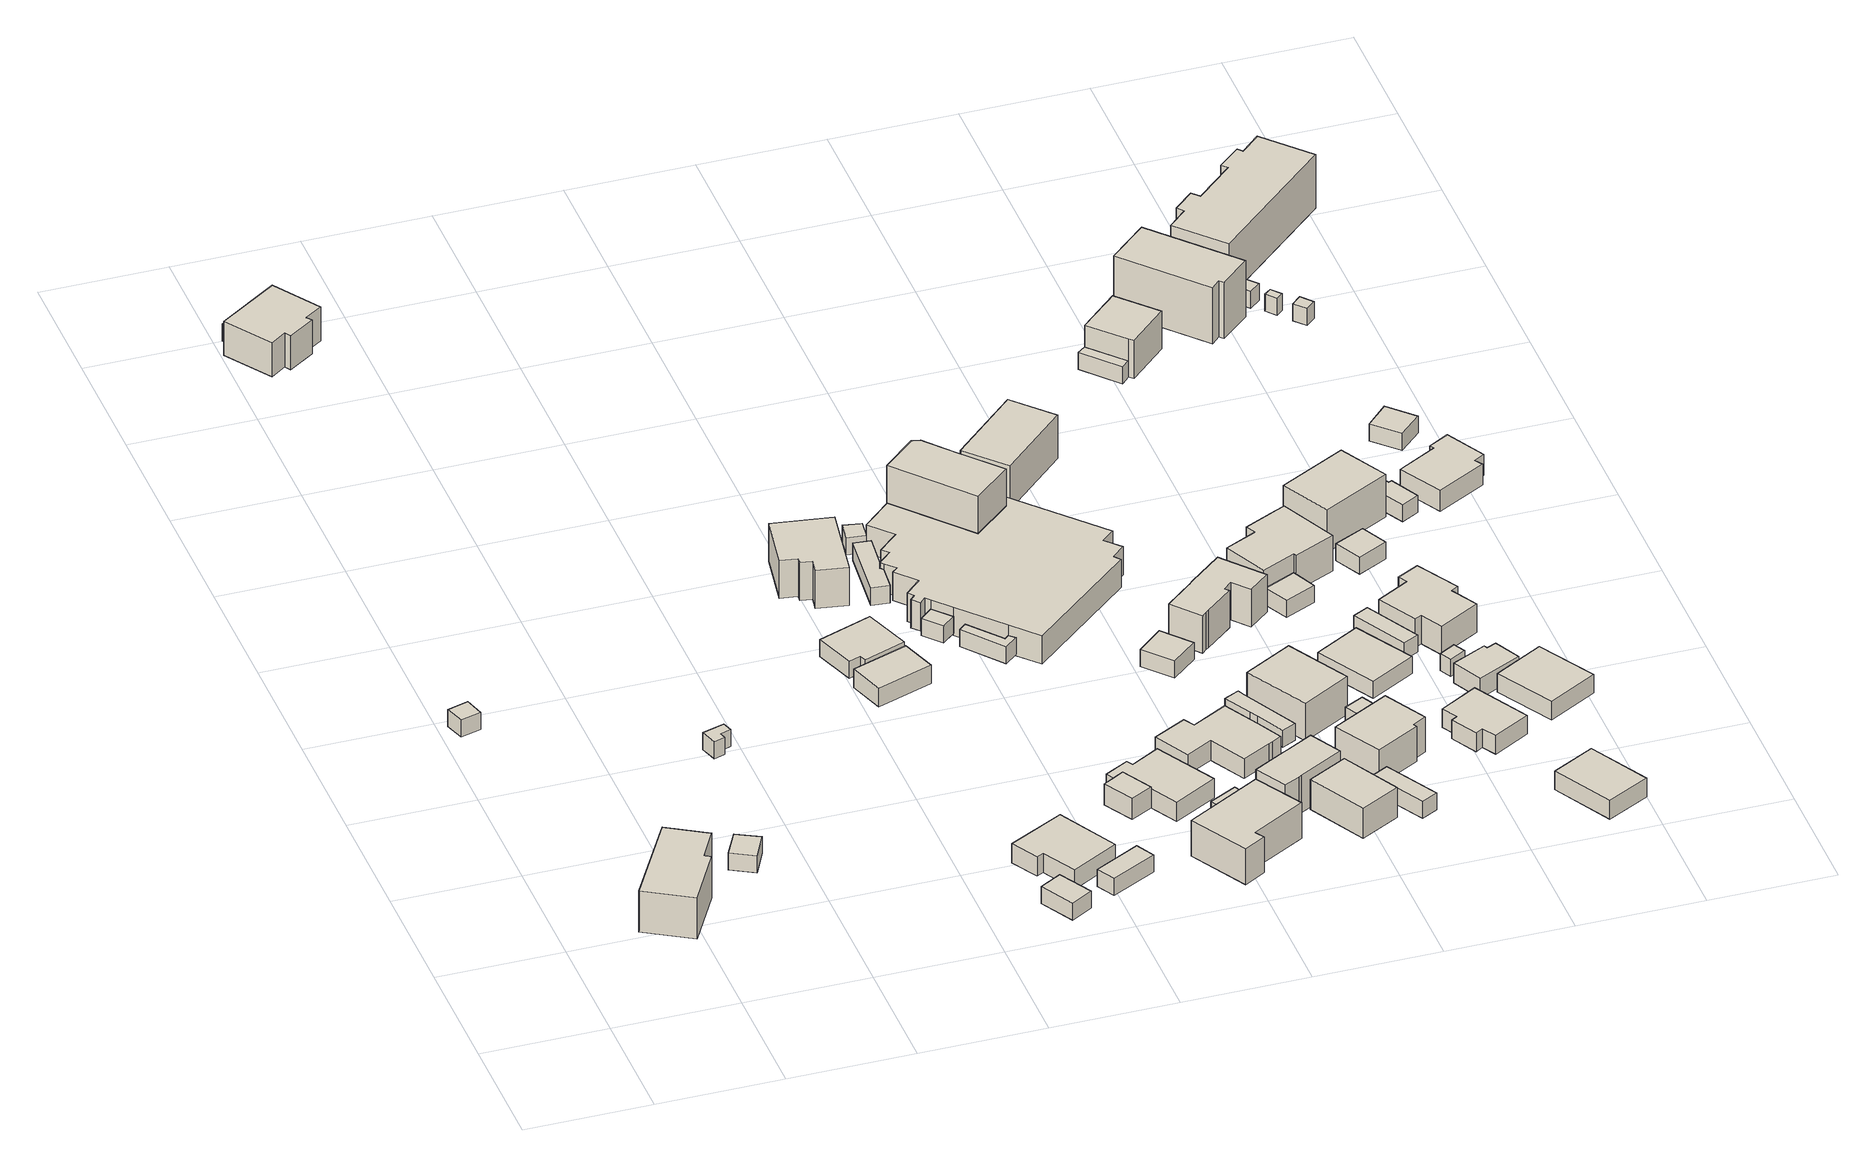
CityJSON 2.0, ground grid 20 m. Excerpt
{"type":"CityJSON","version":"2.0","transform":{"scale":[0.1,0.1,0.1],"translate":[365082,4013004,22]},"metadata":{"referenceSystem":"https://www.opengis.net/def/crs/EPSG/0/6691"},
"CityObjects":{
"building1":{"type":"Building","attributes":{"枝番":1,"利根川水系渡良瀬川洪水浸水想定区域（想定最大規模）.規模":"L2","利根川水系渡良瀬川洪水浸水想定区域（想定最大規模）.浸水ランク":"2","利根川水系渡良瀬川洪水浸水想定区域（想定最大規模）.浸水深":0.6,"利根川水系渡良瀬川洪水浸水想定区域（想定最大規模）.継続時間":3.7,"usage":"411","measuredHeight":7.7,"BuildingDetails.prefecture":"10","BuildingDetails.city":"10207","BuildingDetails.surveyYear":2016},"geometry":[{"type":"Solid","lod":"1","boundaries":[[[[0,1,2,3,4,5]],[[4,6,7,5]],[[3,8,6,4]],[[2,9,8,3]],[[1,10,9,2]],[[0,11,10,1]],[[5,7,11,0]],[[6,8,9,10,11,7]]]]}]},
"building2":{"type":"Building","attributes":{"枝番":1,"利根川水系渡良瀬川洪水浸水想定区域（想定最大規模）.規模":"L2","利根川水系渡良瀬川洪水浸水想定区域（想定最大規模）.浸水ランク":"2","利根川水系渡良瀬川洪水浸水想定区域（想定最大規模）.浸水深":1.8,"利根川水系渡良瀬川洪水浸水想定区域（想定最大規模）.継続時間":9.6,"利根川水系利根川洪水浸水想定区域（想定最大規模）.規模":"L2","利根川水系利根川洪水浸水想定区域（想定最大規模）.浸水ランク":"2","利根川水系利根川洪水浸水想定区域（想定最大規模）.浸水深":0.618,"BuildingDetails.prefecture":"10","BuildingDetails.city":"10207"},"geometry":[{"type":"Solid","lod":"1","boundaries":[[[[12,13,14,15]],[[14,16,17,15]],[[13,18,16,14]],[[12,19,18,13]],[[15,17,19,12]],[[16,18,19,17]]]]}]},
"building3":{"type":"Building","attributes":{"枝番":1,"利根川水系渡良瀬川洪水浸水想定区域（想定最大規模）.規模":"L2","利根川水系渡良瀬川洪水浸水想定区域（想定最大規模）.浸水ランク":"2","利根川水系渡良瀬川洪水浸水想定区域（想定最大規模）.浸水深":0.79,"利根川水系渡良瀬川洪水浸水想定区域（想定最大規模）.継続時間":3.7,"BuildingDetails.prefecture":"10","BuildingDetails.city":"10207"},"geometry":[{"type":"Solid","lod":"1","boundaries":[[[[20,21,22,23]],[[22,24,25,23]],[[21,26,24,22]],[[20,27,26,21]],[[23,25,27,20]],[[24,26,27,25]]]]}]},
"building4":{"type":"Building","attributes":{"枝番":1,"利根川水系渡良瀬川洪水浸水想定区域（想定最大規模）.規模":"L2","利根川水系渡良瀬川洪水浸水想定区域（想定最大規模）.浸水ランク":"2","利根川水系渡良瀬川洪水浸水想定区域（想定最大規模）.浸水深":0.7,"利根川水系渡良瀬川洪水浸水想定区域（想定最大規模）.継続時間":3.7,"BuildingDetails.prefecture":"10","BuildingDetails.city":"10207"},"geometry":[{"type":"Solid","lod":"1","boundaries":[[[[28,29,30,31,32,33]],[[32,34,35,33]],[[31,36,34,32]],[[30,37,36,31]],[[29,38,37,30]],[[28,39,38,29]],[[33,35,39,28]],[[34,36,37,38,39,35]]]]}]},
"building5":{"type":"Building","attributes":{"枝番":1,"利根川水系渡良瀬川洪水浸水想定区域（計画規模）.規模":"L1","利根川水系渡良瀬川洪水浸水想定区域（計画規模）.浸水ランク":"2","利根川水系渡良瀬川洪水浸水想定区域（計画規模）.浸水深":0.66,"利根川水系渡良瀬川洪水浸水想定区域（計画規模）.継続時間":3.1,"利根川水系渡良瀬川洪水浸水想定区域（想定最大規模）.規模":"L2","利根川水系渡良瀬川洪水浸水想定区域（想定最大規模）.浸水ランク":"2","利根川水系渡良瀬川洪水浸水想定区域（想定最大規模）.浸水深":1.6,"利根川水系渡良瀬川洪水浸水想定区域（想定最大規模）.継続時間":17.9,"利根川水系矢場川洪水浸水想定区域（想定最大規模）.規模":"L2","利根川水系矢場川洪水浸水想定区域（想定最大規模）.継続時間":7.8,"利根川水系多々良川洪水浸水想定区域（想定最大規模）.規模":"L2","利根川水系多々良川洪水浸水想定区域（想定最大規模）.浸水ランク":"1","利根川水系多々良川洪水浸水想定区域（想定最大規模）.浸水深":0.24,"利根川水系利根川洪水浸水想定区域（想定最大規模）.規模":"L2","利根川水系利根川洪水浸水想定区域（想定最大規模）.浸水ランク":"1","利根川水系利根川洪水浸水想定区域（想定最大規模）.浸水深":0.417,"measuredHeight":3.4,"BuildingDetails.prefecture":"10","BuildingDetails.city":"10207"},"geometry":[{"type":"Solid","lod":"1","boundaries":[[[[40,41,42,43]],[[42,44,45,43]],[[41,46,44,42]],[[40,47,46,41]],[[43,45,47,40]],[[44,46,47,45]]]]}]},
"building6":{"type":"Building","attributes":{"枝番":1,"利根川水系渡良瀬川洪水浸水想定区域（計画規模）.規模":"L1","利根川水系渡良瀬川洪水浸水想定区域（計画規模）.浸水ランク":"1","利根川水系渡良瀬川洪水浸水想定区域（計画規模）.浸水深":0.06,"利根川水系渡良瀬川洪水浸水想定区域（計画規模）.継続時間":3.1,"利根川水系渡良瀬川洪水浸水想定区域（想定最大規模）.規模":"L2","利根川水系渡良瀬川洪水浸水想定区域（想定最大規模）.浸水ランク":"2","利根川水系渡良瀬川洪水浸水想定区域（想定最大規模）.浸水深":1.5,"利根川水系渡良瀬川洪水浸水想定区域（想定最大規模）.継続時間":17.9,"利根川水系矢場川洪水浸水想定区域（想定最大規模）.規模":"L2","利根川水系矢場川洪水浸水想定区域（想定最大規模）.継続時間":7.8,"利根川水系多々良川洪水浸水想定区域（想定最大規模）.規模":"L2","利根川水系利根川洪水浸水想定区域（想定最大規模）.規模":"L2","利根川水系利根川洪水浸水想定区域（想定最大規模）.浸水ランク":"1","利根川水系利根川洪水浸水想定区域（想定最大規模）.浸水深":0.317,"usage":"451","measuredHeight":7.2,"BuildingDetails.prefecture":"10","BuildingDetails.city":"10207","BuildingDetails.surveyYear":2016},"geometry":[{"type":"Solid","lod":"1","boundaries":[[[[48,49,50,51,52,53,54,55]],[[54,56,57,55]],[[53,58,56,54]],[[52,59,58,53]],[[51,60,59,52]],[[50,61,60,51]],[[49,62,61,50]],[[48,63,62,49]],[[55,57,63,48]],[[56,58,59,60,61,62,63,57]]]]}]},
"building7":{"type":"Building","attributes":{"枝番":1,"利根川水系渡良瀬川洪水浸水想定区域（想定最大規模）.規模":"L2","利根川水系渡良瀬川洪水浸水想定区域（想定最大規模）.浸水ランク":"2","利根川水系渡良瀬川洪水浸水想定区域（想定最大規模）.浸水深":0.58,"利根川水系渡良瀬川洪水浸水想定区域（想定最大規模）.継続時間":2.4,"usage":"411","BuildingDetails.prefecture":"10","BuildingDetails.city":"10207","BuildingDetails.surveyYear":2016},"geometry":[{"type":"Solid","lod":"1","boundaries":[[[[64,65,66,67]],[[66,68,69,67]],[[65,70,68,66]],[[64,71,70,65]],[[67,69,71,64]],[[68,70,71,69]]]]}]},
"building8":{"type":"Building","attributes":{"枝番":1,"利根川水系渡良瀬川洪水浸水想定区域（想定最大規模）.規模":"L2","利根川水系渡良瀬川洪水浸水想定区域（想定最大規模）.浸水ランク":"2","利根川水系渡良瀬川洪水浸水想定区域（想定最大規模）.浸水深":0.69,"利根川水系渡良瀬川洪水浸水想定区域（想定最大規模）.継続時間":2.4,"usage":"411","measuredHeight":3.5,"BuildingDetails.prefecture":"10","BuildingDetails.city":"10207","BuildingDetails.surveyYear":2016},"geometry":[{"type":"Solid","lod":"1","boundaries":[[[[72,73,74,75,76,77]],[[76,78,79,77]],[[75,80,78,76]],[[74,81,80,75]],[[73,82,81,74]],[[72,83,82,73]],[[77,79,83,72]],[[78,80,81,82,83,79]]]]}]},
"building9":{"type":"Building","attributes":{"枝番":1,"利根川水系渡良瀬川洪水浸水想定区域（想定最大規模）.規模":"L2","利根川水系渡良瀬川洪水浸水想定区域（想定最大規模）.浸水ランク":"2","利根川水系渡良瀬川洪水浸水想定区域（想定最大規模）.浸水深":0.58,"利根川水系渡良瀬川洪水浸水想定区域（想定最大規模）.継続時間":2.4,"usage":"411","BuildingDetails.prefecture":"10","BuildingDetails.city":"10207","BuildingDetails.surveyYear":2016},"geometry":[{"type":"Solid","lod":"1","boundaries":[[[[84,85,86,87]],[[86,88,89,87]],[[85,90,88,86]],[[84,91,90,85]],[[87,89,91,84]],[[88,90,91,89]]]]}]},
"building10":{"type":"Building","attributes":{"枝番":1,"利根川水系渡良瀬川洪水浸水想定区域（想定最大規模）.規模":"L2","利根川水系渡良瀬川洪水浸水想定区域（想定最大規模）.浸水ランク":"2","利根川水系渡良瀬川洪水浸水想定区域（想定最大規模）.浸水深":0.58,"利根川水系渡良瀬川洪水浸水想定区域（想定最大規模）.継続時間":0.7,"usage":"411","measuredHeight":3.5,"BuildingDetails.prefecture":"10","BuildingDetails.city":"10207","BuildingDetails.surveyYear":2016},"geometry":[{"type":"Solid","lod":"1","boundaries":[[[[92,93,94,95]],[[94,96,97,95]],[[93,98,96,94]],[[92,99,98,93]],[[95,97,99,92]],[[96,98,99,97]]]]}]},
"building11":{"type":"Building","attributes":{"枝番":1,"利根川水系渡良瀬川洪水浸水想定区域（想定最大規模）.規模":"L2","利根川水系渡良瀬川洪水浸水想定区域（想定最大規模）.浸水ランク":"1","利根川水系渡良瀬川洪水浸水想定区域（想定最大規模）.浸水深":0.09,"利根川水系渡良瀬川洪水浸水想定区域（想定最大規模）.継続時間":0.7,"usage":"411","measuredHeight":3.2,"BuildingDetails.prefecture":"10","BuildingDetails.city":"10207","BuildingDetails.surveyYear":2016},"geometry":[{"type":"Solid","lod":"1","boundaries":[[[[100,101,102,103,104,105]],[[104,106,107,105]],[[103,108,106,104]],[[102,109,108,103]],[[101,110,109,102]],[[100,111,110,101]],[[105,107,111,100]],[[106,108,109,110,111,107]]]]}]},
"building12":{"type":"Building","attributes":{"枝番":1,"利根川水系渡良瀬川洪水浸水想定区域（想定最大規模）.規模":"L2","usage":"411","measuredHeight":8.9,"BuildingDetails.prefecture":"10","BuildingDetails.city":"10207","BuildingDetails.surveyYear":2016},"geometry":[{"type":"Solid","lod":"1","boundaries":[[[[112,113,114,115,116,117,118,119]],[[118,120,121,119]],[[117,122,120,118]],[[116,123,122,117]],[[115,124,123,116]],[[114,125,124,115]],[[113,126,125,114]],[[112,127,126,113]],[[119,121,127,112]],[[120,122,123,124,125,126,127,121]]]]}]},
"building13":{"type":"Building","attributes":{"枝番":1,"利根川水系渡良瀬川洪水浸水想定区域（想定最大規模）.規模":"L2","利根川水系渡良瀬川洪水浸水想定区域（想定最大規模）.浸水ランク":"2","利根川水系渡良瀬川洪水浸水想定区域（想定最大規模）.浸水深":0.69,"利根川水系渡良瀬川洪水浸水想定区域（想定最大規模）.継続時間":3.4,"usage":"411","measuredHeight":4,"BuildingDetails.prefecture":"10","BuildingDetails.city":"10207","BuildingDetails.surveyYear":2016},"geometry":[{"type":"Solid","lod":"1","boundaries":[[[[128,129,130,131,132]],[[131,133,134,132]],[[130,135,133,131]],[[129,136,135,130]],[[128,137,136,129]],[[132,134,137,128]],[[133,135,136,137,134]]]]}]},
"building14":{"type":"Building","attributes":{"枝番":1,"利根川水系渡良瀬川洪水浸水想定区域（想定最大規模）.規模":"L2","usage":"411","measuredHeight":3.3,"BuildingDetails.prefecture":"10","BuildingDetails.city":"10207","BuildingDetails.surveyYear":2016},"geometry":[{"type":"Solid","lod":"1","boundaries":[[[[138,139,140,141,142,143,144]],[[143,145,146,144]],[[142,147,145,143]],[[141,148,147,142]],[[140,149,148,141]],[[139,150,149,140]],[[138,151,150,139]],[[144,146,151,138]],[[145,147,148,149,150,151,146]]]]}]},
"building15":{"type":"Building","attributes":{"枝番":1,"利根川水系渡良瀬川洪水浸水想定区域（想定最大規模）.規模":"L2","利根川水系渡良瀬川洪水浸水想定区域（想定最大規模）.浸水ランク":"1","利根川水系渡良瀬川洪水浸水想定区域（想定最大規模）.浸水深":0.49,"利根川水系渡良瀬川洪水浸水想定区域（想定最大規模）.継続時間":1.2,"measuredHeight":4.2,"BuildingDetails.prefecture":"10","BuildingDetails.city":"10207"},"geometry":[{"type":"Solid","lod":"1","boundaries":[[[[152,153,154,155]],[[154,156,157,155]],[[153,158,156,154]],[[152,159,158,153]],[[155,157,159,152]],[[156,158,159,157]]]]}]},
"building16":{"type":"Building","attributes":{"枝番":1,"利根川水系渡良瀬川洪水浸水想定区域（想定最大規模）.規模":"L2","measuredHeight":6.9,"BuildingDetails.prefecture":"10","BuildingDetails.city":"10207"},"geometry":[{"type":"Solid","lod":"1","boundaries":[[[[160,161,162,163]],[[162,164,165,163]],[[161,166,164,162]],[[160,167,166,161]],[[163,165,167,160]],[[164,166,167,165]]]]}]},
"building17":{"type":"Building","attributes":{"枝番":1,"利根川水系渡良瀬川洪水浸水想定区域（想定最大規模）.規模":"L2","利根川水系渡良瀬川洪水浸水想定区域（想定最大規模）.浸水ランク":"2","利根川水系渡良瀬川洪水浸水想定区域（想定最大規模）.浸水深":0.58,"利根川水系渡良瀬川洪水浸水想定区域（想定最大規模）.継続時間":3.4,"usage":"411","measuredHeight":3.8,"BuildingDetails.prefecture":"10","BuildingDetails.city":"10207","BuildingDetails.surveyYear":2016},"geometry":[{"type":"Solid","lod":"1","boundaries":[[[[130,129,168,169,170,171,172,173]],[[172,174,175,173]],[[171,176,174,172]],[[170,177,176,171]],[[169,178,177,170]],[[168,179,178,169]],[[129,180,179,168]],[[130,181,180,129]],[[173,175,181,130]],[[174,176,177,178,179,180,181,175]]]]}]},
"building18":{"type":"Building","attributes":{"枝番":1,"利根川水系渡良瀬川洪水浸水想定区域（想定最大規模）.規模":"L2","利根川水系渡良瀬川洪水浸水想定区域（想定最大規模）.浸水ランク":"2","利根川水系渡良瀬川洪水浸水想定区域（想定最大規模）.浸水深":0.69,"利根川水系渡良瀬川洪水浸水想定区域（想定最大規模）.継続時間":1.2,"usage":"413","measuredHeight":4.1,"BuildingDetails.prefecture":"10","BuildingDetails.city":"10207","BuildingDetails.surveyYear":2016},"geometry":[{"type":"Solid","lod":"1","boundaries":[[[[182,183,184,185,186,187]],[[186,188,189,187]],[[185,190,188,186]],[[184,191,190,185]],[[183,192,191,184]],[[182,193,192,183]],[[187,189,193,182]],[[188,190,191,192,193,189]]]]}]},
"building19":{"type":"Building","attributes":{"枝番":1,"利根川水系渡良瀬川洪水浸水想定区域（想定最大規模）.規模":"L2","利根川水系渡良瀬川洪水浸水想定区域（想定最大規模）.浸水ランク":"1","利根川水系渡良瀬川洪水浸水想定区域（想定最大規模）.浸水深":0.28,"usage":"411","measuredHeight":7.7,"BuildingDetails.prefecture":"10","BuildingDetails.city":"10207","BuildingDetails.surveyYear":2016},"geometry":[{"type":"Solid","lod":"1","boundaries":[[[[194,195,196,197,198,199]],[[198,200,201,199]],[[197,202,200,198]],[[196,203,202,197]],[[195,204,203,196]],[[194,205,204,195]],[[199,201,205,194]],[[200,202,203,204,205,201]]]]}]},
"building20":{"type":"Building","attributes":{"枝番":1,"利根川水系渡良瀬川洪水浸水想定区域（想定最大規模）.規模":"L2","利根川水系渡良瀬川洪水浸水想定区域（想定最大規模）.浸水ランク":"2","利根川水系渡良瀬川洪水浸水想定区域（想定最大規模）.浸水深":0.58,"利根川水系渡良瀬川洪水浸水想定区域（想定最大規模）.継続時間":1.2,"BuildingDetails.prefecture":"10","BuildingDetails.city":"10207"},"geometry":[{"type":"Solid","lod":"1","boundaries":[[[[206,207,208,209]],[[208,210,211,209]],[[207,212,210,208]],[[206,213,212,207]],[[209,211,213,206]],[[210,212,213,211]]]]}]},
"building21":{"type":"Building","attributes":{"枝番":1,"利根川水系渡良瀬川洪水浸水想定区域（想定最大規模）.規模":"L2","利根川水系渡良瀬川洪水浸水想定区域（想定最大規模）.浸水ランク":"2","利根川水系渡良瀬川洪水浸水想定区域（想定最大規模）.浸水深":0.58,"利根川水系渡良瀬川洪水浸水想定区域（想定最大規模）.継続時間":1.2,"usage":"413","measuredHeight":9,"BuildingDetails.prefecture":"10","BuildingDetails.city":"10207","BuildingDetails.surveyYear":2016},"geometry":[{"type":"Solid","lod":"1","boundaries":[[[[214,215,216,217,218,219,220,221,222,223,224,225,226,227,228,229,230,231,232,233,234,235,236,237,238,239,240,241,242,243,244]],[[243,245,246,244]],[[242,247,245,243]],[[241,248,247,242]],[[240,249,248,241]],[[239,250,249,240]],[[238,251,250,239]],[[237,252,251,238]],[[236,253,252,237]],[[235,254,253,236]],[[234,255,254,235]],[[233,256,255,234]],[[232,257,256,233]],[[231,258,257,232]],[[230,259,258,231]],[[229,260,259,230]],[[228,261,260,229]],[[227,262,261,228]],[[226,263,262,227]],[[225,264,263,226]],[[224,265,264,225]],[[223,266,265,224]],[[222,267,266,223]],[[221,268,267,222]],[[220,269,268,221]],[[219,270,269,220]],[[218,271,270,219]],[[217,272,271,218]],[[216,273,272,217]],[[215,274,273,216]],[[214,275,274,215]],[[244,246,275,214]],[[245,247,248,249,250,251,252,253,254,255,256,257,258,259,260,261,262,263,264,265,266,267,268,269,270,271,272,273,274,275,246]]]]}]},
"building22":{"type":"Building","attributes":{"枝番":1,"利根川水系渡良瀬川洪水浸水想定区域（想定最大規模）.規模":"L2","利根川水系渡良瀬川洪水浸水想定区域（想定最大規模）.浸水ランク":"2","利根川水系渡良瀬川洪水浸水想定区域（想定最大規模）.浸水深":0.58,"利根川水系渡良瀬川洪水浸水想定区域（想定最大規模）.継続時間":1.2,"usage":"411","measuredHeight":7.3,"BuildingDetails.prefecture":"10","BuildingDetails.city":"10207","BuildingDetails.surveyYear":2016},"geometry":[{"type":"Solid","lod":"1","boundaries":[[[[276,277,278,279,280,281,282,283,284,285,286,287]],[[286,288,289,287]],[[285,290,288,286]],[[284,291,290,285]],[[283,292,291,284]],[[282,293,292,283]],[[281,294,293,282]],[[280,295,294,281]],[[279,296,295,280]],[[278,297,296,279]],[[277,298,297,278]],[[276,299,298,277]],[[287,289,299,276]],[[288,290,291,292,293,294,295,296,297,298,299,289]]]]}]},
"building23":{"type":"Building","attributes":{"枝番":1,"measuredHeight":12,"BuildingDetails.prefecture":"10","BuildingDetails.city":"10207"},"geometry":[{"type":"Solid","lod":"1","boundaries":[[[[300,301,302,303,304,305,306]],[[305,307,308,306]],[[304,309,307,305]],[[303,310,309,304]],[[302,311,310,303]],[[301,312,311,302]],[[300,313,312,301]],[[306,308,313,300]],[[307,309,310,311,312,313,308]]]]}]},
"building24":{"type":"Building","attributes":{"枝番":1,"利根川水系渡良瀬川洪水浸水想定区域（想定最大規模）.規模":"L2","利根川水系渡良瀬川洪水浸水想定区域（想定最大規模）.浸水ランク":"2","利根川水系渡良瀬川洪水浸水想定区域（想定最大規模）.浸水深":0.58,"利根川水系渡良瀬川洪水浸水想定区域（想定最大規模）.継続時間":1.2,"usage":"411","measuredHeight":7.4,"BuildingDetails.prefecture":"10","BuildingDetails.city":"10207","BuildingDetails.surveyYear":2016},"geometry":[{"type":"Solid","lod":"1","boundaries":[[[[314,315,316,317,318,319,320,321]],[[320,322,323,321]],[[319,324,322,320]],[[318,325,324,319]],[[317,326,325,318]],[[316,327,326,317]],[[315,328,327,316]],[[314,329,328,315]],[[321,323,329,314]],[[322,324,325,326,327,328,329,323]]]]}]},
"building25":{"type":"Building","attributes":{"枝番":1,"利根川水系渡良瀬川洪水浸水想定区域（想定最大規模）.規模":"L2","利根川水系渡良瀬川洪水浸水想定区域（想定最大規模）.浸水ランク":"2","利根川水系渡良瀬川洪水浸水想定区域（想定最大規模）.浸水深":0.89,"利根川水系渡良瀬川洪水浸水想定区域（想定最大規模）.継続時間":1.2,"usage":"411","BuildingDetails.prefecture":"10","BuildingDetails.city":"10207","BuildingDetails.surveyYear":2016},"geometry":[{"type":"Solid","lod":"1","boundaries":[[[[330,331,332,333]],[[332,334,335,333]],[[331,336,334,332]],[[330,337,336,331]],[[333,335,337,330]],[[334,336,337,335]]]]}]},
"building26":{"type":"Building","attributes":{"枝番":1,"利根川水系渡良瀬川洪水浸水想定区域（想定最大規模）.規模":"L2","利根川水系渡良瀬川洪水浸水想定区域（想定最大規模）.浸水ランク":"1","利根川水系渡良瀬川洪水浸水想定区域（想定最大規模）.浸水深":0.39,"usage":"411","measuredHeight":7.9,"BuildingDetails.prefecture":"10","BuildingDetails.city":"10207","BuildingDetails.surveyYear":2016},"geometry":[{"type":"Solid","lod":"1","boundaries":[[[[338,339,340,341]],[[340,342,343,341]],[[339,344,342,340]],[[338,345,344,339]],[[341,343,345,338]],[[342,344,345,343]]]]}]},
"building27":{"type":"Building","attributes":{"枝番":1,"利根川水系渡良瀬川洪水浸水想定区域（想定最大規模）.規模":"L2","利根川水系渡良瀬川洪水浸水想定区域（想定最大規模）.浸水ランク":"1","利根川水系渡良瀬川洪水浸水想定区域（想定最大規模）.浸水深":0.49,"利根川水系渡良瀬川洪水浸水想定区域（想定最大規模）.継続時間":1.2,"usage":"411","BuildingDetails.prefecture":"10","BuildingDetails.city":"10207","BuildingDetails.surveyYear":2016},"geometry":[{"type":"Solid","lod":"1","boundaries":[[[[346,347,348,349]],[[348,350,351,349]],[[347,352,350,348]],[[346,353,352,347]],[[349,351,353,346]],[[350,352,353,351]]]]}]},
"building28":{"type":"Building","attributes":{"枝番":1,"利根川水系渡良瀬川洪水浸水想定区域（想定最大規模）.規模":"L2","利根川水系渡良瀬川洪水浸水想定区域（想定最大規模）.浸水ランク":"2","利根川水系渡良瀬川洪水浸水想定区域（想定最大規模）.浸水深":0.69,"利根川水系渡良瀬川洪水浸水想定区域（想定最大規模）.継続時間":1.2,"measuredHeight":3.4,"BuildingDetails.prefecture":"10","BuildingDetails.city":"10207"},"geometry":[{"type":"Solid","lod":"1","boundaries":[[[[354,355,356,357,358,359,360]],[[359,361,362,360]],[[358,363,361,359]],[[357,364,363,358]],[[356,365,364,357]],[[355,366,365,356]],[[354,367,366,355]],[[360,362,367,354]],[[361,363,364,365,366,367,362]]]]}]},
"building29":{"type":"Building","attributes":{"枝番":1,"利根川水系渡良瀬川洪水浸水想定区域（想定最大規模）.規模":"L2","利根川水系渡良瀬川洪水浸水想定区域（想定最大規模）.継続時間":3.7,"usage":"412","measuredHeight":8.4,"BuildingDetails.prefecture":"10","BuildingDetails.city":"10207","BuildingDetails.surveyYear":2016},"geometry":[{"type":"Solid","lod":"1","boundaries":[[[[368,369,370,371]],[[370,372,373,371]],[[369,374,372,370]],[[368,375,374,369]],[[371,373,375,368]],[[372,374,375,373]]]]}]},
"building30":{"type":"Building","attributes":{"枝番":1,"利根川水系渡良瀬川洪水浸水想定区域（想定最大規模）.規模":"L2","利根川水系渡良瀬川洪水浸水想定区域（想定最大規模）.浸水ランク":"1","利根川水系渡良瀬川洪水浸水想定区域（想定最大規模）.浸水深":0.28,"usage":"411","measuredHeight":3.2,"BuildingDetails.prefecture":"10","BuildingDetails.city":"10207","BuildingDetails.surveyYear":2016},"geometry":[{"type":"Solid","lod":"1","boundaries":[[[[376,377,378,379]],[[378,380,381,379]],[[377,382,380,378]],[[376,383,382,377]],[[379,381,383,376]],[[380,382,383,381]]]]}]},
"building31":{"type":"Building","attributes":{"枝番":1,"利根川水系渡良瀬川洪水浸水想定区域（想定最大規模）.規模":"L2","利根川水系渡良瀬川洪水浸水想定区域（想定最大規模）.浸水ランク":"2","利根川水系渡良瀬川洪水浸水想定区域（想定最大規模）.浸水深":0.68,"利根川水系渡良瀬川洪水浸水想定区域（想定最大規模）.継続時間":1.2,"usage":"411","measuredHeight":8,"BuildingDetails.prefecture":"10","BuildingDetails.city":"10207","BuildingDetails.surveyYear":2016},"geometry":[{"type":"Solid","lod":"1","boundaries":[[[[384,385,386,387]],[[386,388,389,387]],[[385,390,388,386]],[[384,391,390,385]],[[387,389,391,384]],[[388,390,391,389]]]]}]},
"building32":{"type":"Building","attributes":{"枝番":1,"利根川水系渡良瀬川洪水浸水想定区域（想定最大規模）.規模":"L2","利根川水系渡良瀬川洪水浸水想定区域（想定最大規模）.浸水ランク":"1","利根川水系渡良瀬川洪水浸水想定区域（想定最大規模）.浸水深":0.28,"利根川水系渡良瀬川洪水浸水想定区域（想定最大規模）.継続時間":1.2,"usage":"411","measuredHeight":6.9,"BuildingDetails.prefecture":"10","BuildingDetails.city":"10207","BuildingDetails.surveyYear":2016},"geometry":[{"type":"Solid","lod":"1","boundaries":[[[[392,393,394,395,396,397]],[[396,398,399,397]],[[395,400,398,396]],[[394,401,400,395]],[[393,402,401,394]],[[392,403,402,393]],[[397,399,403,392]],[[398,400,401,402,403,399]]]]}]},
"building33":{"type":"Building","attributes":{"枝番":1,"利根川水系渡良瀬川洪水浸水想定区域（想定最大規模）.規模":"L2","利根川水系渡良瀬川洪水浸水想定区域（想定最大規模）.浸水ランク":"2","利根川水系渡良瀬川洪水浸水想定区域（想定最大規模）.浸水深":0.78,"利根川水系渡良瀬川洪水浸水想定区域（想定最大規模）.継続時間":2.6,"usage":"411","measuredHeight":6.8,"BuildingDetails.prefecture":"10","BuildingDetails.city":"10207","BuildingDetails.surveyYear":2016},"geometry":[{"type":"Solid","lod":"1","boundaries":[[[[404,405,406,407,408,409,410,411,412,413,414,415]],[[414,416,417,415]],[[413,418,416,414]],[[412,419,418,413]],[[411,420,419,412]],[[410,421,420,411]],[[409,422,421,410]],[[408,423,422,409]],[[407,424,423,408]],[[406,425,424,407]],[[405,426,425,406]],[[404,427,426,405]],[[415,417,427,404]],[[416,418,419,420,421,422,423,424,425,426,427,417]]]]}]},
"building34":{"type":"Building","attributes":{"枝番":1,"利根川水系渡良瀬川洪水浸水想定区域（想定最大規模）.規模":"L2","利根川水系渡良瀬川洪水浸水想定区域（想定最大規模）.浸水ランク":"1","利根川水系渡良瀬川洪水浸水想定区域（想定最大規模）.浸水深":0.38,"利根川水系渡良瀬川洪水浸水想定区域（想定最大規模）.継続時間":1.2,"usage":"411","BuildingDetails.prefecture":"10","BuildingDetails.city":"10207","BuildingDetails.surveyYear":2016},"geometry":[{"type":"Solid","lod":"1","boundaries":[[[[428,429,430,431]],[[430,432,433,431]],[[429,434,432,430]],[[428,435,434,429]],[[431,433,435,428]],[[432,434,435,433]]]]}]},
"building35":{"type":"Building","attributes":{"枝番":1,"利根川水系渡良瀬川洪水浸水想定区域（想定最大規模）.規模":"L2","利根川水系渡良瀬川洪水浸水想定区域（想定最大規模）.浸水ランク":"1","利根川水系渡良瀬川洪水浸水想定区域（想定最大規模）.浸水深":0.48,"usage":"411","BuildingDetails.prefecture":"10","BuildingDetails.city":"10207","BuildingDetails.surveyYear":2016},"geometry":[{"type":"Solid","lod":"1","boundaries":[[[[436,437,438,439]],[[438,440,441,439]],[[437,442,440,438]],[[436,443,442,437]],[[439,441,443,436]],[[440,442,443,441]]]]}]},
"building36":{"type":"Building","attributes":{"枝番":1,"利根川水系渡良瀬川洪水浸水想定区域（想定最大規模）.規模":"L2","利根川水系渡良瀬川洪水浸水想定区域（想定最大規模）.浸水ランク":"2","利根川水系渡良瀬川洪水浸水想定区域（想定最大規模）.浸水深":0.78,"利根川水系渡良瀬川洪水浸水想定区域（想定最大規模）.継続時間":2.6,"measuredHeight":3.7,"BuildingDetails.prefecture":"10","BuildingDetails.city":"10207"},"geometry":[{"type":"Solid","lod":"1","boundaries":[[[[444,445,446,447,448]],[[447,449,450,448]],[[446,451,449,447]],[[445,452,451,446]],[[444,453,452,445]],[[448,450,453,444]],[[449,451,452,453,450]]]]}]},
"building37":{"type":"Building","attributes":{"枝番":1,"利根川水系渡良瀬川洪水浸水想定区域（想定最大規模）.規模":"L2","利根川水系渡良瀬川洪水浸水想定区域（想定最大規模）.浸水ランク":"2","利根川水系渡良瀬川洪水浸水想定区域（想定最大規模）.浸水深":0.68,"利根川水系渡良瀬川洪水浸水想定区域（想定最大規模）.継続時間":2.6,"usage":"411","measuredHeight":7.1,"BuildingDetails.prefecture":"10","BuildingDetails.city":"10207","BuildingDetails.surveyYear":2016},"geometry":[{"type":"Solid","lod":"1","boundaries":[[[[454,446,445,455,456,457,458,459,460]],[[459,461,462,460]],[[458,463,461,459]],[[457,464,463,458]],[[456,465,464,457]],[[455,466,465,456]],[[445,467,466,455]],[[446,468,467,445]],[[454,469,468,446]],[[460,462,469,454]],[[461,463,464,465,466,467,468,469,462]]]]}]},
"building38":{"type":"Building","attributes":{"枝番":1,"利根川水系渡良瀬川洪水浸水想定区域（想定最大規模）.規模":"L2","利根川水系渡良瀬川洪水浸水想定区域（想定最大規模）.浸水ランク":"1","利根川水系渡良瀬川洪水浸水想定区域（想定最大規模）.浸水深":0.37,"usage":"411","measuredHeight":3.6,"BuildingDetails.prefecture":"10","BuildingDetails.city":"10207","BuildingDetails.surveyYear":2016},"geometry":[{"type":"Solid","lod":"1","boundaries":[[[[470,471,472,473,474,475,476,477]],[[476,478,479,477]],[[475,480,478,476]],[[474,481,480,475]],[[473,482,481,474]],[[472,483,482,473]],[[471,484,483,472]],[[470,485,484,471]],[[477,479,485,470]],[[478,480,481,482,483,484,485,479]]]]}]},
"building39":{"type":"Building","attributes":{"枝番":1,"利根川水系渡良瀬川洪水浸水想定区域（想定最大規模）.規模":"L2","利根川水系渡良瀬川洪水浸水想定区域（想定最大規模）.浸水ランク":"2","利根川水系渡良瀬川洪水浸水想定区域（想定最大規模）.浸水深":0.56,"measuredHeight":7.5,"BuildingDetails.prefecture":"10","BuildingDetails.city":"10207"},"geometry":[{"type":"Solid","lod":"1","boundaries":[[[[486,487,488,489]],[[488,490,491,489]],[[487,492,490,488]],[[486,493,492,487]],[[489,491,493,486]],[[490,492,493,491]]]]}]},
"building40":{"type":"Building","attributes":{"枝番":1,"利根川水系渡良瀬川洪水浸水想定区域（想定最大規模）.規模":"L2","利根川水系渡良瀬川洪水浸水想定区域（想定最大規模）.浸水ランク":"2","利根川水系渡良瀬川洪水浸水想定区域（想定最大規模）.浸水深":0.67,"利根川水系渡良瀬川洪水浸水想定区域（想定最大規模）.継続時間":1.5,"usage":"411","measuredHeight":3.1,"BuildingDetails.prefecture":"10","BuildingDetails.city":"10207","BuildingDetails.surveyYear":2016},"geometry":[{"type":"Solid","lod":"1","boundaries":[[[[494,495,496,497,498,499]],[[498,500,501,499]],[[497,502,500,498]],[[496,503,502,497]],[[495,504,503,496]],[[494,505,504,495]],[[499,501,505,494]],[[500,502,503,504,505,501]]]]}]},
"building41":{"type":"Building","attributes":{"枝番":1,"利根川水系渡良瀬川洪水浸水想定区域（想定最大規模）.規模":"L2","利根川水系渡良瀬川洪水浸水想定区域（想定最大規模）.浸水ランク":"1","利根川水系渡良瀬川洪水浸水想定区域（想定最大規模）.浸水深":0.27,"usage":"411","measuredHeight":3.6,"BuildingDetails.prefecture":"10","BuildingDetails.city":"10207","BuildingDetails.surveyYear":2016},"geometry":[{"type":"Solid","lod":"1","boundaries":[[[[506,507,508,509]],[[508,510,511,509]],[[507,512,510,508]],[[506,513,512,507]],[[509,511,513,506]],[[510,512,513,511]]]]}]},
"building42":{"type":"Building","attributes":{"枝番":1,"利根川水系渡良瀬川洪水浸水想定区域（想定最大規模）.規模":"L2","利根川水系渡良瀬川洪水浸水想定区域（想定最大規模）.浸水ランク":"1","利根川水系渡良瀬川洪水浸水想定区域（想定最大規模）.浸水深":0.37,"BuildingDetails.prefecture":"10","BuildingDetails.city":"10207"},"geometry":[{"type":"Solid","lod":"1","boundaries":[[[[514,515,516,517]],[[516,518,519,517]],[[515,520,518,516]],[[514,521,520,515]],[[517,519,521,514]],[[518,520,521,519]]]]}]},
"building43":{"type":"Building","attributes":{"枝番":1,"measuredHeight":4.9,"BuildingDetails.prefecture":"10","BuildingDetails.city":"10207"},"geometry":[{"type":"Solid","lod":"1","boundaries":[[[[522,523,524,525]],[[524,526,527,525]],[[523,528,526,524]],[[522,529,528,523]],[[525,527,529,522]],[[526,528,529,527]]]]}]},
"building44":{"type":"Building","attributes":{"枝番":1,"利根川水系渡良瀬川洪水浸水想定区域（想定最大規模）.規模":"L2","利根川水系渡良瀬川洪水浸水想定区域（想定最大規模）.浸水ランク":"1","利根川水系渡良瀬川洪水浸水想定区域（想定最大規模）.浸水深":0.46,"usage":"411","measuredHeight":4,"BuildingDetails.prefecture":"10","BuildingDetails.city":"10207","BuildingDetails.surveyYear":2016},"geometry":[{"type":"Solid","lod":"1","boundaries":[[[[530,531,532,533,534,535]],[[534,536,537,535]],[[533,538,536,534]],[[532,539,538,533]],[[531,540,539,532]],[[530,541,540,531]],[[535,537,541,530]],[[536,538,539,540,541,537]]]]}]},
"building45":{"type":"Building","attributes":{"枝番":1,"利根川水系渡良瀬川洪水浸水想定区域（想定最大規模）.規模":"L2","利根川水系渡良瀬川洪水浸水想定区域（想定最大規模）.浸水ランク":"1","利根川水系渡良瀬川洪水浸水想定区域（想定最大規模）.浸水深":0.26,"usage":"411","measuredHeight":7.6,"BuildingDetails.prefecture":"10","BuildingDetails.city":"10207","BuildingDetails.surveyYear":2016},"geometry":[{"type":"Solid","lod":"1","boundaries":[[[[542,543,544,545,546,547,548,549,550,551]],[[550,552,553,551]],[[549,554,552,550]],[[548,555,554,549]],[[547,556,555,548]],[[546,557,556,547]],[[545,558,557,546]],[[544,559,558,545]],[[543,560,559,544]],[[542,561,560,543]],[[551,553,561,542]],[[552,554,555,556,557,558,559,560,561,553]]]]}]},
"building46":{"type":"Building","attributes":{"枝番":1,"usage":"411","measuredHeight":7.4,"BuildingDetails.prefecture":"10","BuildingDetails.city":"10207","BuildingDetails.surveyYear":2016},"geometry":[{"type":"Solid","lod":"1","boundaries":[[[[562,563,564,565,566]],[[565,567,568,566]],[[564,569,567,565]],[[563,570,569,564]],[[562,571,570,563]],[[566,568,571,562]],[[567,569,570,571,568]]]]}]},
"building47":{"type":"Building","attributes":{"枝番":1,"利根川水系渡良瀬川洪水浸水想定区域（想定最大規模）.規模":"L2","利根川水系渡良瀬川洪水浸水想定区域（想定最大規模）.浸水ランク":"2","利根川水系渡良瀬川洪水浸水想定区域（想定最大規模）.浸水深":0.61,"利根川水系渡良瀬川洪水浸水想定区域（想定最大規模）.継続時間":1.5,"BuildingDetails.prefecture":"10","BuildingDetails.city":"10207"},"geometry":[{"type":"Solid","lod":"1","boundaries":[[[[572,573,574,575]],[[574,576,577,575]],[[573,578,576,574]],[[572,579,578,573]],[[575,577,579,572]],[[576,578,579,577]]]]}]},
"building48":{"type":"Building","attributes":{"枝番":1,"利根川水系渡良瀬川洪水浸水想定区域（想定最大規模）.規模":"L2","利根川水系渡良瀬川洪水浸水想定区域（想定最大規模）.浸水ランク":"1","利根川水系渡良瀬川洪水浸水想定区域（想定最大規模）.浸水深":0.46,"usage":"411","measuredHeight":3.4,"BuildingDetails.prefecture":"10","BuildingDetails.city":"10207","BuildingDetails.surveyYear":2016},"geometry":[{"type":"Solid","lod":"1","boundaries":[[[[580,581,582,583]],[[582,584,585,583]],[[581,586,584,582]],[[580,587,586,581]],[[583,585,587,580]],[[584,586,587,585]]]]}]},
"building49":{"type":"Building","attributes":{"枝番":1,"利根川水系渡良瀬川洪水浸水想定区域（想定最大規模）.規模":"L2","利根川水系渡良瀬川洪水浸水想定区域（想定最大規模）.浸水ランク":"2","利根川水系渡良瀬川洪水浸水想定区域（想定最大規模）.浸水深":0.6,"利根川水系渡良瀬川洪水浸水想定区域（想定最大規模）.継続時間":1.5,"usage":"411","measuredHeight":8.5,"BuildingDetails.prefecture":"10","BuildingDetails.city":"10207","BuildingDetails.surveyYear":2016},"geometry":[{"type":"Solid","lod":"1","boundaries":[[[[588,589,590,591]],[[590,592,593,591]],[[589,594,592,590]],[[588,595,594,589]],[[591,593,595,588]],[[592,594,595,593]]]]}]},
"building50":{"type":"Building","attributes":{"枝番":1,"利根川水系渡良瀬川洪水浸水想定区域（想定最大規模）.規模":"L2","利根川水系渡良瀬川洪水浸水想定区域（想定最大規模）.浸水ランク":"2","利根川水系渡良瀬川洪水浸水想定区域（想定最大規模）.浸水深":0.58,"利根川水系渡良瀬川洪水浸水想定区域（想定最大規模）.継続時間":1.5,"usage":"411","BuildingDetails.prefecture":"10","BuildingDetails.city":"10207","BuildingDetails.surveyYear":2016},"geometry":[{"type":"Solid","lod":"1","boundaries":[[[[596,597,598,599,600,601]],[[600,602,603,601]],[[599,604,602,600]],[[598,605,604,599]],[[597,606,605,598]],[[596,607,606,597]],[[601,603,607,596]],[[602,604,605,606,607,603]]]]}]},
"building51":{"type":"Building","attributes":{"枝番":1,"利根川水系渡良瀬川洪水浸水想定区域（想定最大規模）.規模":"L2","利根川水系渡良瀬川洪水浸水想定区域（想定最大規模）.浸水ランク":"2","利根川水系渡良瀬川洪水浸水想定区域（想定最大規模）.浸水深":0.88,"利根川水系渡良瀬川洪水浸水想定区域（想定最大規模）.継続時間":1.8,"usage":"412","measuredHeight":10.6,"BuildingDetails.prefecture":"10","BuildingDetails.city":"10207","BuildingDetails.surveyYear":2016},"geometry":[{"type":"Solid","lod":"1","boundaries":[[[[608,609,610,611,612,613]],[[612,614,615,613]],[[611,616,614,612]],[[610,617,616,611]],[[609,618,617,610]],[[608,619,618,609]],[[613,615,619,608]],[[614,616,617,618,619,615]]]]}]},
"building52":{"type":"Building","attributes":{"枝番":1,"利根川水系渡良瀬川洪水浸水想定区域（想定最大規模）.規模":"L2","利根川水系渡良瀬川洪水浸水想定区域（想定最大規模）.浸水ランク":"2","利根川水系渡良瀬川洪水浸水想定区域（想定最大規模）.浸水深":0.58,"usage":"411","measuredHeight":4.4,"BuildingDetails.prefecture":"10","BuildingDetails.city":"10207","BuildingDetails.surveyYear":2016},"geometry":[{"type":"Solid","lod":"1","boundaries":[[[[620,621,622,623,624,625,626,627]],[[626,628,629,627]],[[625,630,628,626]],[[624,631,630,625]],[[623,632,631,624]],[[622,633,632,623]],[[621,634,633,622]],[[620,635,634,621]],[[627,629,635,620]],[[628,630,631,632,633,634,635,629]]]]}]},
"building53":{"type":"Building","attributes":{"枝番":1,"利根川水系渡良瀬川洪水浸水想定区域（想定最大規模）.規模":"L2","利根川水系渡良瀬川洪水浸水想定区域（想定最大規模）.浸水ランク":"2","利根川水系渡良瀬川洪水浸水想定区域（想定最大規模）.浸水深":0.68,"利根川水系渡良瀬川洪水浸水想定区域（想定最大規模）.継続時間":1.7,"usage":"411","BuildingDetails.prefecture":"10","BuildingDetails.city":"10207","BuildingDetails.surveyYear":2016},"geometry":[{"type":"Solid","lod":"1","boundaries":[[[[636,637,638,639]],[[638,640,641,639]],[[637,642,640,638]],[[636,643,642,637]],[[639,641,643,636]],[[640,642,643,641]]]]}]},
"building54":{"type":"Building","attributes":{"枝番":1,"利根川水系渡良瀬川洪水浸水想定区域（想定最大規模）.規模":"L2","利根川水系渡良瀬川洪水浸水想定区域（想定最大規模）.浸水ランク":"2","利根川水系渡良瀬川洪水浸水想定区域（想定最大規模）.浸水深":0.78,"利根川水系渡良瀬川洪水浸水想定区域（想定最大規模）.継続時間":1.8,"usage":"431","BuildingDetails.prefecture":"10","BuildingDetails.city":"10207","BuildingDetails.surveyYear":2016},"geometry":[{"type":"Solid","lod":"1","boundaries":[[[[644,645,646,647]],[[646,648,649,647]],[[645,650,648,646]],[[644,651,650,645]],[[647,649,651,644]],[[648,650,651,649]]]]}]},
"building55":{"type":"Building","attributes":{"枝番":1,"利根川水系渡良瀬川洪水浸水想定区域（想定最大規模）.規模":"L2","利根川水系渡良瀬川洪水浸水想定区域（想定最大規模）.浸水ランク":"2","利根川水系渡良瀬川洪水浸水想定区域（想定最大規模）.浸水深":0.68,"利根川水系渡良瀬川洪水浸水想定区域（想定最大規模）.継続時間":1.8,"usage":"431","BuildingDetails.prefecture":"10","BuildingDetails.city":"10207","BuildingDetails.surveyYear":2016},"geometry":[{"type":"Solid","lod":"1","boundaries":[[[[652,653,654,655]],[[654,656,657,655]],[[653,658,656,654]],[[652,659,658,653]],[[655,657,659,652]],[[656,658,659,657]]]]}]},
"building56":{"type":"Building","attributes":{"枝番":1,"利根川水系渡良瀬川洪水浸水想定区域（想定最大規模）.規模":"L2","利根川水系渡良瀬川洪水浸水想定区域（想定最大規模）.浸水ランク":"2","利根川水系渡良瀬川洪水浸水想定区域（想定最大規模）.浸水深":0.57,"利根川水系渡良瀬川洪水浸水想定区域（想定最大規模）.継続時間":1.7,"BuildingDetails.prefecture":"10","BuildingDetails.city":"10207"},"geometry":[{"type":"Solid","lod":"1","boundaries":[[[[660,661,662,663]],[[662,664,665,663]],[[661,666,664,662]],[[660,667,666,661]],[[663,665,667,660]],[[664,666,667,665]]]]}]},
"building57":{"type":"Building","attributes":{"枝番":1,"利根川水系渡良瀬川洪水浸水想定区域（想定最大規模）.規模":"L2","利根川水系渡良瀬川洪水浸水想定区域（想定最大規模）.浸水ランク":"2","利根川水系渡良瀬川洪水浸水想定区域（想定最大規模）.浸水深":0.68,"利根川水系渡良瀬川洪水浸水想定区域（想定最大規模）.継続時間":1.8,"usage":"412","measuredHeight":9.7,"BuildingDetails.prefecture":"10","BuildingDetails.city":"10207","BuildingDetails.surveyYear":2016},"geometry":[{"type":"Solid","lod":"1","boundaries":[[[[668,669,670,671,672,673,674,675,676,677,678,679]],[[678,680,681,679]],[[677,682,680,678]],[[676,683,682,677]],[[675,684,683,676]],[[674,685,684,675]],[[673,686,685,674]],[[672,687,686,673]],[[671,688,687,672]],[[670,689,688,671]],[[669,690,689,670]],[[668,691,690,669]],[[679,681,691,668]],[[680,682,683,684,685,686,687,688,689,690,691,681]]]]}]}
},
"vertices":[
[108,191,23],[190,331,23],[253,294,23],[225,245,23],[235,239,23],[182,148,23],[235,239,96],[182,148,96],[225,245,96],[253,294,96],[190,331,96],[108,191,96],
[17,787,6],[51,797,6],[60,765,6],[27,756,6],[60,765,36],[27,756,36],[51,797,36],[17,787,36],
[279,296,24],[301,338,24],[338,319,24],[316,276,24],[338,319,54],[316,276,54],[301,338,54],[279,296,54],
[338,589,26],[374,600,26],[379,584,26],[362,578,26],[365,568,26],[347,562,26],[365,568,56],[347,562,56],[362,578,56],[379,584,56],[374,600,56],[338,589,56],
[13,1797,9],[41,1816,9],[50,1803,9],[21,1784,9],[50,1803,39],[21,1784,39],[41,1816,39],[13,1797,39],
[4,1764,8],[99,1827,8],[148,1753,8],[120,1735,8],[126,1727,8],[84,1699,8],[78,1708,8],[53,1691,8],[78,1708,68],[53,1691,68],[84,1699,68],[126,1727,68],[120,1735,68],[148,1753,68],[99,1827,68],[4,1764,68],
[678,68,28],[713,88,28],[743,34,28],[708,14,28],[743,34,58],[708,14,58],[713,88,58],[678,68,58],
[706,143,26],[695,137,26],[671,180,26],[760,227,26],[812,131,26],[736,89,26],[812,131,60],[736,89,60],[760,227,60],[671,180,60],[695,137,60],[706,143,60],
[768,83,28],[841,121,28],[857,91,28],[784,53,28],[857,91,58],[784,53,58],[841,121,58],[768,83,58],
[593,665,27],[683,696,27],[702,639,27],[612,608,27],[702,639,60],[612,608,60],[683,696,60],[593,665,60],
[612,692,30],[593,685,30],[570,750,30],[657,782,30],[684,706,30],[616,681,30],[684,706,60],[616,681,60],[657,782,60],[570,750,60],[593,685,60],[612,692,60],
[600,860,34],[604,883,34],[585,886,34],[586,896,34],[559,900,34],[574,993,34],[669,978,34],[649,852,34],[669,978,101],[649,852,101],[574,993,101],[559,900,101],[586,896,101],[585,886,101],[604,883,101],[600,860,101],
[843,275,26],[863,286,26],[878,295,26],[905,246,26],[870,227,26],[905,246,63],[870,227,63],[878,295,63],[863,286,63],[843,275,63],
[679,843,33],[690,958,33],[717,955,33],[710,889,33],[707,886,33],[711,881,33],[707,840,33],[711,881,64],[707,840,64],[707,886,64],[710,889,64],[717,955,64],[690,958,64],[679,843,64],
[751,728,28],[726,756,28],[747,774,28],[772,746,28],[747,774,58],[772,746,58],[726,756,58],[751,728,58],
[683,966,39],[687,998,39],[716,993,39],[712,962,39],[716,993,69],[712,962,69],[687,998,69],[683,966,69],
[855,301,26],[893,322,26],[899,312,26],[945,338,26],[999,241,26],[929,202,26],[999,241,60],[929,202,60],[945,338,60],[899,312,60],[893,322,60],[855,301,60],[863,286,60],[878,295,60],
[771,715,26],[783,725,26],[826,673,26],[833,679,26],[842,670,26],[821,653,26],[842,670,56],[821,653,56],[833,679,56],[826,673,56],[783,725,56],[771,715,56],
[921,113,27],[1042,181,27],[1086,104,27],[999,55,27],[1008,40,27],[973,20,27],[1008,40,90],[973,20,90],[999,55,90],[1086,104,90],[1042,181,90],[921,113,90],
[977,190,29],[1021,213,29],[1029,197,29],[985,174,29],[1029,197,59],[985,174,59],[1021,213,59],[977,190,59],
[747,774,24],[740,781,24],[731,772,24],[720,784,24],[728,792,24],[720,801,24],[746,825,24],[717,857,24],[726,865,24],[711,881,24],[707,886,24],[710,889,24],[728,905,24],[718,915,24],[751,945,24],[718,981,24],[764,1023,24],[864,909,24],[924,961,24],[867,1024,24],[872,1028,24],[919,978,24],[928,987,24],[1050,854,24],[1030,836,24],[1052,812,24],[1031,793,24],[1039,783,24],[871,638,24],[833,679,24],[772,746,24],[833,679,74],[772,746,74],[871,638,74],[1039,783,74],[1031,793,74],[1052,812,74],[1030,836,74],[1050,854,74],[928,987,74],[919,978,74],[872,1028,74],[867,1024,74],[924,961,74],[864,909,74],[764,1023,74],[718,981,74],[751,945,74],[718,915,74],[728,905,74],[710,889,74],[707,886,74],[711,881,74],[726,865,74],[717,857,74],[746,825,74],[720,801,74],[728,792,74],[720,784,74],[731,772,74],[740,781,74],[747,774,74],
[1107,340,26],[1123,309,26],[1107,300,26],[1101,297,26],[1055,273,26],[1024,331,26],[981,308,26],[951,365,26],[1004,393,26],[1014,376,26],[1071,407,26],[1102,350,26],[1071,407,61],[1102,350,61],[1014,376,61],[1004,393,61],[951,365,61],[981,308,61],[1024,331,61],[1055,273,61],[1101,297,61],[1107,300,61],[1123,309,61],[1107,340,61],
[764,1023,38],[764,1024,38],[817,1071,38],[830,1068,38],[867,1025,38],[924,961,38],[864,909,38],[924,961,140],[864,909,140],[867,1025,140],[830,1068,140],[817,1071,140],[764,1024,140],[764,1023,140],
[1106,230,28],[1150,254,28],[1178,203,28],[1105,163,28],[1100,160,28],[1076,148,28],[1048,198,28],[1100,227,28],[1048,198,94],[1100,227,94],[1076,148,94],[1100,160,94],[1105,163,94],[1178,203,94],[1150,254,94],[1106,230,94],
[1002,585,26],[1043,621,26],[1081,577,26],[1040,542,26],[1081,577,56],[1040,542,56],[1043,621,56],[1002,585,56],
[1120,166,29],[1183,200,29],[1232,107,29],[1169,73,29],[1232,107,82],[1169,73,82],[1183,200,82],[1120,166,82],
[1125,278,29],[1143,288,29],[1152,270,29],[1135,260,29],[1152,270,59],[1135,260,59],[1143,288,59],[1125,278,59],
[1108,432,26],[1155,340,26],[1133,329,26],[1109,375,26],[1102,388,26],[1079,431,26],[1103,443,26],[1079,431,56],[1103,443,56],[1102,388,56],[1109,375,56],[1133,329,56],[1155,340,56],[1108,432,56],
[886,1055,41],[991,1154,41],[1047,1094,41],[942,995,41],[1047,1094,118],[942,995,118],[991,1154,118],[886,1055,118],
[1219,178,29],[1245,192,29],[1292,107,29],[1266,93,29],[1292,107,59],[1266,93,59],[1245,192,59],[1219,178,59],
[1113,433,26],[1191,477,26],[1247,377,26],[1169,333,26],[1247,377,93],[1169,333,93],[1191,477,93],[1113,433,93],
[1191,265,30],[1284,316,30],[1322,247,30],[1300,235,30],[1303,229,30],[1233,190,30],[1303,229,92],[1233,190,92],[1300,235,92],[1322,247,92],[1284,316,92],[1191,265,92],
[1111,676,25],[1165,721,25],[1219,657,25],[1185,629,25],[1163,655,25],[1150,643,25],[1155,637,25],[1110,599,25],[1105,595,25],[1098,589,25],[1061,633,25],[1106,671,25],[1061,633,91],[1106,671,91],[1098,589,91],[1105,595,91],[1110,599,91],[1155,637,91],[1150,643,91],[1163,655,91],[1185,629,91],[1219,657,91],[1165,721,91],[1111,676,91],
[1235,351,29],[1266,367,29],[1283,334,29],[1252,319,29],[1283,334,59],[1252,319,59],[1266,367,59],[1235,351,59],
[1242,497,26],[1314,538,26],[1368,444,26],[1295,403,26],[1368,444,56],[1295,403,56],[1314,538,56],[1242,497,56],
[1222,674,25],[1273,698,25],[1275,693,25],[1291,658,25],[1241,635,25],[1291,658,55],[1241,635,55],[1275,693,55],[1273,698,55],[1222,674,55],
[1341,724,25],[1219,673,25],[1186,743,25],[1237,767,25],[1229,783,25],[1283,809,25],[1298,816,25],[1283,809,88],[1298,816,88],[1229,783,88],[1237,767,88],[1186,743,88],[1219,673,88],[1273,698,88],[1275,693,88],[1341,724,88],
[1404,233,29],[1392,226,29],[1369,268,29],[1379,274,29],[1365,299,29],[1426,334,29],[1476,244,29],[1417,211,29],[1476,244,62],[1417,211,62],[1426,334,62],[1365,299,62],[1379,274,62],[1369,268,62],[1392,226,62],[1404,233,62],
[1321,569,25],[1346,582,25],[1393,494,25],[1368,481,25],[1393,494,55],[1368,481,55],[1346,582,55],[1321,569,55],
[1283,809,24],[1276,823,24],[1294,832,24],[1301,816,24],[1298,815,24],[1298,816,24],[1298,815,54],[1298,816,54],[1301,816,54],[1294,832,54],[1276,823,54],[1283,809,54],
[1469,99,30],[1537,136,30],[1589,40,30],[1521,4,30],[1589,40,63],[1521,4,63],[1537,136,63],[1469,99,63],
[1407,434,29],[1433,449,29],[1443,430,29],[1417,415,29],[1443,430,59],[1417,415,59],[1433,449,59],[1407,434,59],
[1146,1297,40],[1159,1307,40],[1208,1254,40],[1195,1242,40],[1208,1254,70],[1195,1242,70],[1159,1307,70],[1146,1297,70],
[1416,399,29],[1471,426,29],[1474,420,29],[1489,427,29],[1510,385,29],[1440,350,29],[1510,385,64],[1440,350,64],[1489,427,64],[1474,420,64],[1471,426,64],[1416,399,64],
[1404,510,26],[1393,504,26],[1358,567,26],[1411,597,26],[1403,611,26],[1438,630,26],[1477,562,26],[1465,555,26],[1489,512,26],[1423,475,26],[1489,512,76],[1423,475,76],[1465,555,76],[1477,562,76],[1438,630,76],[1403,611,76],[1411,597,76],[1358,567,76],[1393,504,76],[1404,510,76],
[1208,1254,41],[1159,1307,41],[1221,1364,41],[1276,1305,41],[1215,1248,41],[1276,1305,108],[1215,1248,108],[1221,1364,108],[1159,1307,108],[1208,1254,108],
[1353,747,25],[1402,771,25],[1423,728,25],[1375,704,25],[1423,728,55],[1375,704,55],[1402,771,55],[1353,747,55],
[1468,357,29],[1547,402,29],[1599,311,29],[1520,266,29],[1599,311,62],[1520,266,62],[1547,402,62],[1468,357,62],
[1308,850,24],[1415,907,24],[1457,829,24],[1349,772,24],[1457,829,99],[1349,772,99],[1415,907,99],[1308,850,99],
[1442,869,26],[1466,882,26],[1474,867,26],[1479,869,26],[1503,822,26],[1475,807,26],[1503,822,56],[1475,807,56],[1479,869,56],[1474,867,56],[1466,882,56],[1442,869,56],
[1246,1435,26],[1307,1490,26],[1423,1363,26],[1376,1321,26],[1370,1327,26],[1356,1314,26],[1370,1327,125],[1356,1314,125],[1376,1321,125],[1423,1363,125],[1307,1490,125],[1246,1435,125],
[1497,884,25],[1560,919,25],[1556,926,25],[1589,944,25],[1623,881,25],[1606,871,25],[1614,858,25],[1535,815,25],[1614,858,62],[1535,815,62],[1606,871,62],[1623,881,62],[1589,944,62],[1556,926,62],[1560,919,62],[1497,884,62],
[1494,1016,24],[1529,1051,24],[1567,1012,24],[1532,978,24],[1567,1012,54],[1532,978,54],[1529,1051,54],[1494,1016,54],
[1420,1403,24],[1437,1418,24],[1455,1398,24],[1437,1383,24],[1455,1398,54],[1437,1383,54],[1437,1418,54],[1420,1403,54],
[1454,1369,25],[1465,1378,25],[1478,1362,25],[1467,1353,25],[1478,1362,55],[1467,1353,55],[1465,1378,55],[1454,1369,55],
[1484,1332,26],[1499,1346,26],[1515,1327,26],[1500,1314,26],[1515,1327,56],[1500,1314,56],[1499,1346,56],[1484,1332,56],
[1351,1489,24],[1381,1517,24],[1372,1527,24],[1404,1556,24],[1415,1544,24],[1475,1599,24],[1467,1608,24],[1502,1639,24],[1509,1631,24],[1540,1660,24],[1605,1590,24],[1416,1418,24],[1605,1590,119],[1416,1418,119],[1540,1660,119],[1509,1631,119],[1502,1639,119],[1467,1608,119],[1475,1599,119],[1415,1544,119],[1404,1556,119],[1372,1527,119],[1381,1517,119],[1351,1489,119]
]}
